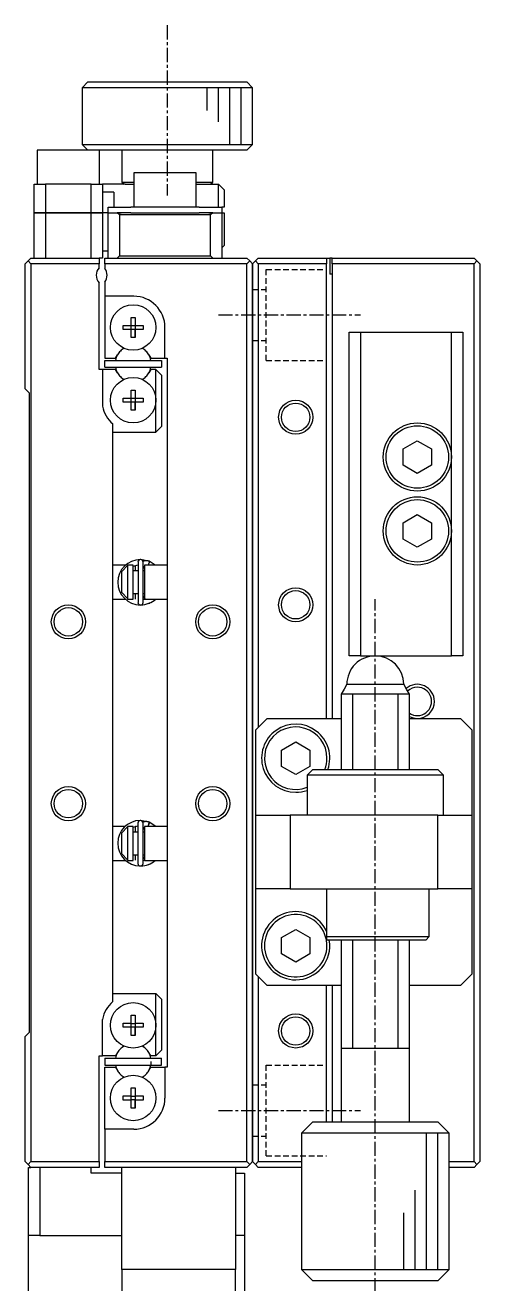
# Model space of a CAD drawing. Extents: x 6 to 439, y 10 to 277.
# Drawn here: x 5.7 to 45.7, y 106.5 to 217.2 of the extents above; entities that cross this region are included whole.
import ezdxf

# ---------------------------------------------------------------- set-up
doc = ezdxf.new("R2010")
doc.units = 0
doc.linetypes.add('CENTER', pattern=[2, 1.25, -0.25, 0.25, -0.25])
doc.linetypes.add('DASHED', pattern=[0.75, 0.5, -0.25])
doc.layers.get('0').update_dxf_attribs({"linetype": 'CONTINUOUS'})
doc.layers.add('CENTER', color=1, linetype='CENTER')

msp = doc.modelspace()

# ---------------------------------------------------------------- linework, layer by layer
at = {"color": 7, "linetype": 'CONTINUOUS'}
for p, q in [((11.25, 212.25), (10.75, 211.75)), ((25.75, 211.75), (10.75, 211.75)), ((10.75, 211.75), (10.75, 206.75)), ((11.25, 212.25), (25.25, 212.25)), ((25.25, 212.25), (25.25, 212.25)), ((25.75, 211.75), (25.25, 212.25)), ((25.75, 211.75), (25.75, 211.75)), ((25.75, 206.75), (25.75, 211.75)), ((12.3, 206.25), (6.8, 206.25)), ((6.8, 206.25), (6.8, 203.25)), ((10.75, 206.75), (25.75, 206.75)), ((10.75, 206.75), (11.25, 206.25)), ((25.25, 206.25), (12.3, 206.25)), ((14.25, 206.25), (12.3, 206.25)), ((12.3, 203.25), (12.3, 206.25)), ((22.25, 206.25), (14.25, 206.25)), ((22.25, 206.25), (14.25, 206.25)), ((14.25, 206.25), (14.25, 203.45)), ((25.25, 206.25), (22.25, 206.25)), ((22.25, 203.45), (22.25, 206.25)), ((25.25, 206.25), (25.75, 206.75)), ((20.8, 204.25), (15.3, 204.25)), ((15.3, 204.25), (15.3, 201.25)), ((20.8, 201.25), (20.8, 204.25)), ((6.55, 200.75), (6.55, 203.25)), ((6.55, 203.25), (7.55, 203.25)), ((7.55, 203.25), (7.55, 200.75)), ((11.55, 203.25), (7.55, 203.25)), ((11.55, 200.75), (11.55, 203.25)), ((11.55, 203.25), (12.55, 203.25)), ((12.55, 203.25), (12.55, 200.75)), ((14.55, 203.25), (12.55, 203.25)), ((14.25, 203.45), (15.3, 203.45)), ((14.25, 203.45), (14.45, 203.25)), ((14.55, 203.25), (15.3, 203.25)), ((20.8, 203.45), (22.25, 203.45)), ((20.8, 203.25), (22.75, 203.25)), ((22.05, 203.25), (22.25, 203.45)), ((22.75, 201.25), (22.75, 203.25)), ((22.75, 203.25), (23.25, 202.75)), ((23.25, 202.75), (23.25, 201.25)), ((13.55, 202.55), (12.55, 202.55)), ((13.55, 202.55), (13.55, 201.25)), ((7.55, 200.75), (6.55, 200.75)), ((6.55, 196.75), (6.55, 200.75)), ((6.55, 200.75), (7.55, 200.75)), ((7.55, 200.75), (11.55, 200.75)), ((7.55, 200.75), (7.55, 196.75)), ((11.55, 200.75), (7.55, 200.75)), ((12.55, 200.75), (11.55, 200.75)), ((11.55, 196.75), (11.55, 200.75)), ((11.55, 200.75), (12.55, 200.75)), ((12.55, 200.75), (12.55, 196.75)), ((13.05, 200.75), (12.55, 200.75)), ((13.05, 200.75), (13.05, 201.25)), ((13.05, 201.25), (15.05, 201.25)), ((13.05, 196.75), (13.05, 200.75)), ((13.05, 200.75), (13.85, 200.75)), ((14.05, 200.55), (13.85, 200.75)), ((13.85, 200.75), (14.18, 200.75)), ((14.18, 200.75), (13.85, 200.75)), ((22.05, 200.55), (14.05, 200.55)), ((14.05, 200.55), (14.05, 196.95)), ((15.05, 200.75), (14.18, 200.75)), ((21.05, 201.25), (15.05, 201.25)), ((15.05, 200.75), (16.75, 200.75)), ((16.75, 200.75), (21.05, 200.75)), ((21.05, 201.25), (23.05, 201.25)), ((21.92, 200.75), (21.05, 200.75)), ((21.92, 200.75), (22.25, 200.75)), ((22.25, 200.75), (21.92, 200.75)), ((22.25, 200.75), (22.05, 200.55)), ((22.05, 196.95), (22.05, 200.55)), ((22.25, 200.75), (23.05, 200.75)), ((23.25, 201.25), (23.05, 201.25)), ((23.05, 201.25), (23.05, 200.75)), ((23.05, 200.75), (23.05, 196.75)), ((23.05, 200.75), (23.25, 200.75)), ((23.25, 200.75), (23.25, 197.85)), ((13.05, 197.35), (12.55, 197.35)), ((23.25, 197.85), (23.05, 197.65)), ((6, 196.5), (5.75, 196.25)), ((5.75, 185.25), (5.75, 196.25)), ((6.25, 196.75), (6, 196.5)), ((6.25, 196.25), (6, 196.5)), ((6.25, 196.75), (12.25, 196.75)), ((6.25, 196.25), (6.25, 117.25)), ((12.25, 196.25), (6.25, 196.25)), ((12.55, 196.75), (12.25, 196.75)), ((12.25, 196.75), (12.25, 196.25)), ((12.25, 195.91), (12.25, 196.25)), ((12.75, 196.75), (25.25, 196.75)), ((12.75, 196.25), (12.75, 196.75)), ((25.25, 196.25), (12.75, 196.25)), ((12.75, 196.25), (12.75, 195.85)), ((13.85, 196.75), (14.05, 196.95)), ((14.05, 196.95), (22.05, 196.95)), ((22.05, 196.95), (22.25, 196.75)), ((25.25, 196.75), (25.5, 196.5)), ((25.5, 196.5), (25.25, 196.25)), ((25.25, 117.25), (25.25, 196.25)), ((25.75, 196.25), (25.5, 196.5)), ((25.75, 196.25), (26, 196.5)), ((25.75, 196.25), (25.75, 117.25)), ((25.75, 117.25), (25.75, 196.25)), ((26, 196.5), (26.25, 196.75)), ((26, 196.5), (26.25, 196.25)), ((26.25, 196.75), (32.25, 196.75)), ((32.25, 196.25), (26.25, 196.25)), ((26.25, 196.25), (26.25, 155.45)), ((32.25, 196.75), (32.25, 196.25)), ((32.25, 196.75), (32.55, 196.75)), ((32.25, 156.25), (32.25, 196.25)), ((32.55, 196.75), (32.55, 195.35)), ((32.75, 196.75), (32.55, 196.75)), ((32.75, 196.75), (45.25, 196.75)), ((32.75, 196.25), (32.75, 196.75)), ((45.25, 196.25), (32.75, 196.25)), ((32.75, 196.25), (32.75, 156.25)), ((45.25, 196.75), (45.5, 196.5)), ((45.5, 196.5), (45.25, 196.25)), ((45.25, 117.25), (45.25, 196.25)), ((45.75, 196.25), (45.5, 196.5)), ((45.75, 196.25), (45.75, 117.25)), ((32.75, 195.35), (32.55, 195.35)), ((12.25, 186.95), (12.25, 194.59)), ((12.75, 194.65), (12.75, 193.4)), ((15.3, 193.4), (12.75, 193.4)), ((12.75, 193.4), (12.75, 187.95)), ((14.36, 190.83), (15.07, 190.83)), ((14.36, 190.47), (14.36, 190.83)), ((15.07, 191.54), (15.43, 191.54)), ((15.07, 190.83), (15.07, 191.54)), ((15.08, 190.82), (15.07, 190.83)), ((15.08, 190.48), (15.08, 190.82)), ((15.08, 190.82), (15.42, 190.82)), ((15.42, 190.82), (15.43, 190.83)), ((15.42, 190.82), (15.42, 190.48)), ((15.43, 191.54), (15.43, 190.83)), ((15.43, 191.54), (15.43, 190.83)), ((15.43, 190.83), (16.14, 190.83)), ((16.14, 190.83), (16.14, 190.47)), ((18.05, 187.95), (18.05, 190.65)), ((15.07, 190.47), (14.36, 190.47)), ((15.08, 190.48), (15.07, 190.47)), ((15.07, 189.76), (15.07, 190.47)), ((15.43, 189.76), (15.07, 189.76)), ((15.42, 190.48), (15.08, 190.48)), ((15.42, 190.48), (15.43, 190.47)), ((15.43, 190.47), (15.43, 189.76)), ((16.14, 190.47), (15.43, 190.47)), ((15.43, 189.76), (15.43, 190.47)), ((34.25, 161.75), (34.25, 190.25)), ((34.25, 190.25), (35.25, 190.25)), ((35.25, 190.25), (35.25, 161.75)), ((35.25, 190.25), (43.25, 190.25)), ((43.25, 179.25), (43.25, 190.25)), ((43.25, 190.25), (44.25, 190.25)), ((44.25, 190.25), (44.25, 161.75)), ((12.75, 187.95), (13.7, 187.95)), ((12.75, 187.75), (17.75, 187.75)), ((12.75, 187.15), (12.75, 187.75)), ((12.75, 187.75), (13.69, 187.75)), ((13.6, 187.75), (13.69, 187.75)), ((13.6, 187.75), (13.69, 187.75)), ((13.6, 187.75), (13.69, 187.75)), ((13.6, 187.75), (13.69, 187.75)), ((13.6, 187.75), (13.69, 187.75)), ((13.6, 187.75), (13.69, 187.75)), ((13.6, 187.75), (13.69, 187.75)), ((13.6, 187.75), (13.69, 187.75)), ((13.6, 187.75), (13.69, 187.75)), ((13.6, 187.75), (13.69, 187.75)), ((13.6, 187.75), (13.69, 187.75)), ((13.6, 187.75), (13.69, 187.75)), ((13.6, 187.75), (13.69, 187.75)), ((13.6, 187.75), (13.69, 187.75)), ((13.6, 187.75), (13.69, 187.75)), ((13.6, 187.75), (13.69, 187.75)), ((13.6, 187.75), (16.9, 187.75)), ((13.6, 187.75), (13.69, 187.75)), ((13.6, 187.75), (13.69, 187.75)), ((13.6, 187.75), (13.69, 187.75)), ((13.6, 187.75), (13.69, 187.75)), ((13.6, 187.75), (13.69, 187.75)), ((13.6, 187.75), (13.69, 187.75)), ((13.6, 187.75), (13.69, 187.75)), ((13.6, 187.75), (13.69, 187.75)), ((13.6, 187.75), (13.69, 187.75)), ((13.6, 187.75), (13.69, 187.75)), ((13.6, 187.75), (13.69, 187.75)), ((13.6, 187.75), (13.69, 187.75)), ((13.6, 187.75), (13.69, 187.75)), ((13.6, 187.75), (13.69, 187.75)), ((13.6, 187.75), (13.69, 187.75)), ((13.7, 187.95), (13.87, 188.24)), ((16.62, 188.24), (16.79, 187.95)), ((16.79, 187.95), (18.05, 187.95)), ((16.81, 187.75), (16.9, 187.75)), ((16.81, 187.75), (16.9, 187.75)), ((16.81, 187.75), (16.9, 187.75)), ((16.81, 187.75), (16.9, 187.75)), ((16.81, 187.75), (16.9, 187.75)), ((16.81, 187.75), (16.9, 187.75)), ((16.81, 187.75), (16.9, 187.75)), ((16.81, 187.75), (16.9, 187.75)), ((16.81, 187.75), (17.75, 187.75)), ((16.81, 187.75), (16.9, 187.75)), ((16.81, 187.75), (16.9, 187.75)), ((16.81, 187.75), (16.9, 187.75)), ((16.81, 187.75), (16.9, 187.75)), ((16.81, 187.75), (16.9, 187.75)), ((16.81, 187.75), (16.9, 187.75)), ((16.81, 187.75), (16.9, 187.75)), ((17.75, 187.75), (17.75, 187.15)), ((18.05, 187.95), (18.25, 187.95)), ((18.25, 187.95), (18.25, 125.55)), ((12.55, 186.95), (12.25, 186.95)), ((12.55, 186.95), (12.55, 183.73)), ((13.7, 186.95), (12.55, 186.95)), ((12.75, 187.15), (17.75, 187.15)), ((13.87, 186.66), (13.7, 186.95)), ((16.79, 186.95), (16.62, 186.66)), ((17.25, 186.95), (16.79, 186.95)), ((17.25, 184.25), (17.25, 186.95)), ((17.25, 186.95), (17.75, 186.45)), ((17.75, 186.45), (17.75, 181.95)), ((5.75, 185.25), (6.1, 184.9)), ((15.07, 185.14), (15.43, 185.14)), ((15.07, 184.43), (15.07, 185.14)), ((15.43, 185.14), (15.43, 184.43)), ((15.43, 185.14), (15.43, 184.43)), ((6.1, 184.9), (6.1, 128.6)), ((14.36, 184.43), (15.07, 184.43)), ((14.36, 184.07), (14.36, 184.43)), ((15.07, 184.07), (14.36, 184.07)), ((15.08, 184.42), (15.07, 184.43)), ((15.08, 184.08), (15.07, 184.07)), ((15.07, 183.36), (15.07, 184.07)), ((15.08, 184.08), (15.08, 184.42)), ((15.08, 184.42), (15.42, 184.42)), ((15.42, 184.08), (15.08, 184.08)), ((15.42, 184.42), (15.43, 184.43)), ((15.42, 184.42), (15.42, 184.08)), ((15.42, 184.08), (15.43, 184.07)), ((15.43, 184.43), (16.14, 184.43)), ((15.43, 184.07), (15.43, 183.36)), ((16.14, 184.07), (15.43, 184.07)), ((15.43, 183.36), (15.43, 184.07)), ((16.14, 184.43), (16.14, 184.07)), ((17.25, 181.45), (17.25, 184.25)), ((15.43, 183.36), (15.07, 183.36)), ((13.45, 131.33), (13.45, 182.17)), ((17.75, 181.95), (17.25, 181.45)), ((13.45, 181.45), (17.25, 181.45)), ((39, 179.97), (40.25, 180.69)), ((40.25, 180.69), (41.5, 179.97)), ((39, 178.53), (39, 179.97)), ((41.5, 179.97), (41.5, 178.53)), ((40.25, 177.81), (39, 178.53)), ((41.5, 178.53), (40.25, 177.81)), ((43.25, 172.75), (43.25, 179.25)), ((39, 173.47), (40.25, 174.19)), ((40.25, 174.19), (41.5, 173.47)), ((39, 172.03), (39, 173.47)), ((41.5, 173.47), (41.5, 172.03)), ((40.25, 171.31), (39, 172.03)), ((41.5, 172.03), (40.25, 171.31)), ((43.25, 161.75), (43.25, 172.75)), ((14.6, 169.75), (13.45, 169.75)), ((14.25, 169.17), (14.75, 169.7)), ((14.75, 169.75), (14.75, 169.7)), ((15.25, 169.75), (14.75, 169.75)), ((14.75, 169.7), (14.75, 166.8)), ((15.25, 169.64), (15.68, 169.77)), ((15.25, 166.75), (15.25, 169.75)), ((15.45, 169.25), (15.45, 169.71)), ((15.68, 170.01), (15.68, 166.46)), ((16.68, 170.07), (15.93, 170.23)), ((16.15, 170.09), (16.12, 170.08)), ((16.12, 170.08), (16.12, 170.07)), ((16.13, 166.46), (16.13, 170.01)), ((16.13, 169.41), (16.25, 169.64)), ((16.19, 170.1), (16.15, 170.09)), ((16.22, 170.11), (16.19, 170.1)), ((16.26, 170.12), (16.22, 170.11)), ((16.25, 169.75), (16.25, 166.75)), ((18.25, 169.75), (16.25, 169.75)), ((16.29, 170.12), (16.26, 170.12)), ((16.33, 170.13), (16.29, 170.12)), ((16.36, 170.13), (16.33, 170.13)), ((16.4, 170.13), (16.36, 170.13)), ((16.43, 170.13), (16.4, 170.13)), ((16.47, 170.13), (16.43, 170.13)), ((16.51, 170.12), (16.47, 170.13)), ((16.54, 170.12), (16.51, 170.12)), ((16.58, 170.11), (16.54, 170.12)), ((16.58, 169.78), (16.57, 169.76)), ((16.57, 169.76), (16.57, 169.75)), ((16.61, 170.1), (16.58, 170.11)), ((16.68, 170.07), (16.58, 169.75)), ((16.59, 169.79), (16.58, 169.78)), ((16.6, 169.82), (16.59, 169.81)), ((16.59, 169.81), (16.59, 169.79)), ((16.61, 169.84), (16.6, 169.82)), ((16.64, 170.09), (16.61, 170.1)), ((16.62, 169.87), (16.61, 169.86)), ((16.61, 169.86), (16.61, 169.84)), ((16.63, 169.89), (16.62, 169.87)), ((16.64, 169.92), (16.63, 169.9)), ((16.63, 169.9), (16.63, 169.89)), ((16.68, 170.08), (16.64, 170.09)), ((16.65, 169.94), (16.64, 169.92)), ((16.66, 169.96), (16.65, 169.95)), ((16.65, 169.95), (16.65, 169.94)), ((16.67, 170), (16.66, 169.99)), ((16.66, 169.99), (16.66, 169.98)), ((16.66, 169.98), (16.66, 169.96)), ((17.2, 169.75), (16.67, 170.08)), ((16.67, 170.08), (16.68, 170.08)), ((16.68, 170.04), (16.67, 170.03)), ((16.67, 170.03), (16.67, 170.02)), ((16.67, 170.02), (16.67, 170)), ((16.68, 170.08), (16.68, 170.07)), ((16.72, 170.06), (16.68, 170.07)), ((16.68, 170.07), (16.68, 170.07)), ((16.68, 170.07), (16.68, 170.07)), ((16.68, 170.07), (16.68, 170.06)), ((16.68, 170.06), (16.68, 170.05)), ((16.68, 170.05), (16.68, 170.05)), ((16.68, 170.05), (16.68, 170.04)), ((14.25, 167.33), (14.25, 169.17)), ((15.68, 169.25), (15.25, 169.25)), ((16.25, 169.25), (16.13, 169.25)), ((14.75, 166.8), (14.25, 167.33)), ((15.25, 167.25), (15.68, 167.25)), ((15.45, 166.75), (15.45, 167.25)), ((16.13, 167.25), (16.25, 167.25)), ((13.45, 166.75), (14.56, 166.75)), ((14.56, 166.75), (14.56, 166.75)), ((14.75, 166.8), (14.75, 166.75)), ((14.75, 166.75), (15.25, 166.75)), ((16.25, 166.83), (16.13, 167.06)), ((16.25, 166.72), (16.13, 166.7)), ((16.25, 166.75), (18.25, 166.75)), ((16.36, 166.75), (16.25, 166.72)), ((16.62, 166.36), (16.62, 166.37)), ((16.62, 166.37), (16.62, 166.37)), ((16.62, 166.37), (16.62, 166.37)), ((16.62, 166.37), (16.62, 166.37)), ((16.62, 166.37), (16.62, 166.37)), ((16.62, 166.37), (16.63, 166.37)), ((16.63, 166.37), (16.68, 166.39)), ((16.63, 166.37), (16.63, 166.37)), ((16.63, 166.37), (16.63, 166.37)), ((16.67, 166.39), (16.71, 166.4)), ((16.67, 166.39), (16.67, 166.39)), ((16.67, 166.39), (16.67, 166.39)), ((16.68, 166.39), (16.67, 166.39)), ((35.25, 161.75), (34.25, 161.75)), ((35.25, 161.75), (43.25, 161.75)), ((44.25, 161.75), (43.25, 161.75)), ((33.8, 158.82), (33.55, 158.38)), ((36.52, 158.38), (33.55, 158.38)), ((33.55, 158.38), (33.55, 151.75)), ((34.05, 159.25), (33.8, 158.82)), ((34.05, 159.25), (36.53, 159.25)), ((39.55, 158.38), (36.52, 158.38)), ((36.53, 159.25), (39.05, 159.25)), ((39.3, 158.82), (39.05, 159.25)), ((39.55, 158.38), (39.3, 158.82)), ((39.55, 151.75), (39.55, 158.38)), ((27.05, 156.25), (26.05, 155.25)), ((27.05, 156.25), (33.55, 156.25)), ((39.55, 156.25), (44.05, 156.25)), ((45.05, 155.25), (44.05, 156.25)), ((26.05, 147.75), (26.05, 155.25)), ((45.05, 155.25), (45.05, 147.75)), ((28.3, 153.47), (29.55, 154.19)), ((29.55, 154.19), (30.8, 153.47)), ((28.3, 152.03), (28.3, 153.47)), ((30.8, 153.47), (30.8, 152.03)), ((29.55, 151.31), (28.3, 152.03)), ((30.8, 152.03), (29.55, 151.31)), ((31.05, 151.75), (30.55, 151.25)), ((31.05, 151.75), (42.05, 151.75)), ((42.55, 151.25), (42.05, 151.75)), ((42.55, 151.25), (30.55, 151.25)), ((30.55, 151.25), (30.55, 147.75)), ((42.55, 147.75), (42.55, 151.25)), ((26.05, 141.25), (26.05, 147.75)), ((26.05, 147.75), (29.05, 147.75)), ((29.05, 147.75), (29.05, 141.25)), ((42.05, 147.75), (29.05, 147.75)), ((42.05, 141.25), (42.05, 147.75)), ((42.05, 147.75), (45.05, 147.75)), ((45.05, 147.75), (45.05, 141.25)), ((14.55, 146.75), (13.45, 146.75)), ((14.25, 146.17), (14.75, 146.7)), ((14.55, 146.75), (14.55, 146.75)), ((14.75, 146.75), (14.75, 146.7)), ((15.25, 146.75), (14.75, 146.75)), ((14.75, 146.7), (14.75, 143.8)), ((15.25, 146.68), (15.67, 146.8)), ((15.25, 143.75), (15.25, 146.75)), ((15.67, 146.25), (15.25, 146.25)), ((15.45, 146.75), (15.43, 146.75)), ((15.43, 146.75), (15.43, 146.75)), ((15.43, 146.75), (15.43, 146.75)), ((15.45, 146.25), (15.45, 146.75)), ((15.67, 147.04), (15.67, 143.49)), ((16.71, 147.1), (15.92, 147.27)), ((16.14, 147.13), (16.11, 147.11)), ((16.11, 147.11), (16.11, 147.11)), ((16.12, 143.49), (16.12, 147.04)), ((16.12, 146.44), (16.25, 146.68)), ((16.25, 146.25), (16.12, 146.25)), ((16.18, 147.14), (16.14, 147.13)), ((16.21, 147.15), (16.18, 147.14)), ((16.25, 147.16), (16.21, 147.15)), ((16.28, 147.16), (16.25, 147.16)), ((16.25, 146.75), (16.25, 143.75)), ((18.25, 146.75), (16.25, 146.75)), ((16.32, 147.17), (16.28, 147.16)), ((16.35, 147.17), (16.32, 147.17)), ((16.39, 147.17), (16.35, 147.17)), ((16.42, 147.17), (16.39, 147.17)), ((16.46, 147.17), (16.42, 147.17)), ((16.5, 147.16), (16.46, 147.17)), ((16.53, 147.16), (16.5, 147.16)), ((16.57, 147.15), (16.53, 147.16)), ((16.55, 146.78), (16.54, 146.76)), ((16.54, 146.76), (16.54, 146.75)), ((16.67, 147.11), (16.55, 146.75)), ((16.56, 146.79), (16.55, 146.78)), ((16.57, 146.82), (16.56, 146.81)), ((16.56, 146.81), (16.56, 146.79)), ((16.6, 147.14), (16.57, 147.15)), ((16.58, 146.84), (16.57, 146.82)), ((16.59, 146.86), (16.58, 146.84)), ((16.6, 146.87), (16.59, 146.86)), ((16.63, 147.13), (16.6, 147.14)), ((16.61, 146.91), (16.6, 146.89)), ((16.6, 146.89), (16.6, 146.87)), ((16.62, 146.93), (16.61, 146.91)), ((16.63, 146.94), (16.62, 146.93)), ((16.67, 147.11), (16.63, 147.13)), ((16.64, 146.98), (16.63, 146.96)), ((16.63, 146.96), (16.63, 146.94)), ((16.65, 147.01), (16.64, 147)), ((16.64, 147), (16.64, 146.98)), ((16.66, 147.04), (16.65, 147.03)), ((16.65, 147.03), (16.65, 147.01)), ((16.66, 147.11), (16.67, 147.11)), ((16.67, 147.08), (16.66, 147.07)), ((16.66, 147.07), (16.66, 147.05)), ((16.66, 147.05), (16.66, 147.04)), ((17.24, 146.75), (16.67, 147.11)), ((16.67, 147.11), (16.67, 147.11)), ((16.67, 147.11), (16.67, 147.11)), ((16.67, 147.11), (16.67, 147.1)), ((16.67, 147.1), (16.67, 147.1)), ((16.67, 147.1), (16.67, 147.09)), ((16.67, 147.09), (16.67, 147.08)), ((14.25, 144.33), (14.25, 146.17)), ((14.75, 143.8), (14.25, 144.33)), ((15.25, 144.25), (15.67, 144.25)), ((15.45, 143.78), (15.45, 144.25)), ((16.12, 144.25), (16.25, 144.25)), ((16.25, 143.86), (16.12, 144.09)), ((13.45, 143.75), (14.6, 143.75)), ((14.6, 143.75), (14.6, 143.75)), ((14.75, 143.8), (14.75, 143.75)), ((14.75, 143.75), (15.25, 143.75)), ((16.25, 143.76), (16.12, 143.73)), ((16.25, 143.75), (18.25, 143.75)), ((16.61, 143.4), (16.61, 143.41)), ((16.61, 143.41), (16.62, 143.41)), ((16.61, 143.4), (16.61, 143.4)), ((16.61, 143.4), (16.61, 143.4)), ((16.61, 143.4), (16.61, 143.4)), ((16.61, 143.4), (16.61, 143.4)), ((16.62, 143.41), (16.67, 143.42)), ((16.62, 143.41), (16.62, 143.41)), ((16.62, 143.41), (16.62, 143.41)), ((16.66, 143.42), (16.66, 143.42)), ((16.66, 143.42), (16.66, 143.42)), ((16.67, 143.42), (16.66, 143.42)), ((16.67, 143.43), (16.7, 143.44)), ((29.05, 141.25), (26.05, 141.25)), ((26.05, 133.75), (26.05, 141.25)), ((29.05, 141.25), (42.05, 141.25)), ((32.3, 137.05), (32.3, 141.25)), ((41.3, 137.05), (41.3, 141.25)), ((45.05, 141.25), (42.05, 141.25)), ((45.05, 141.25), (45.05, 133.75)), ((28.3, 136.97), (29.55, 137.69)), ((29.55, 137.69), (30.8, 136.97)), ((28.3, 135.53), (28.3, 136.97)), ((30.8, 136.97), (30.8, 135.53)), ((32.3, 137.05), (41.3, 137.05)), ((32.3, 136.75), (32.3, 137.05)), ((41, 136.75), (32.3, 136.75)), ((33.55, 136.75), (33.55, 127.25)), ((39.55, 127.25), (39.55, 136.75)), ((41, 136.75), (41.3, 137.05)), ((29.55, 134.81), (28.3, 135.53)), ((30.8, 135.53), (29.55, 134.81)), ((26.05, 133.75), (27.05, 132.75)), ((26.25, 133.55), (26.25, 117.25)), ((44.05, 132.75), (45.05, 133.75)), ((13.45, 132.05), (17.25, 132.05)), ((17.25, 129.25), (17.25, 132.05)), ((17.25, 132.05), (17.75, 131.55)), ((33.55, 132.75), (27.05, 132.75)), ((32.25, 120.75), (32.25, 132.75)), ((32.75, 132.75), (32.75, 120.75)), ((44.05, 132.75), (39.55, 132.75)), ((17.75, 131.55), (17.75, 127.05)), ((12.55, 126.55), (12.55, 129.77)), ((15.07, 130.14), (15.43, 130.14)), ((15.07, 129.43), (15.07, 130.14)), ((15.43, 130.14), (15.43, 129.43)), ((15.43, 130.14), (15.43, 129.43)), ((6.1, 128.6), (5.75, 128.25)), ((14.36, 129.43), (15.07, 129.43)), ((14.36, 129.07), (14.36, 129.43)), ((15.07, 129.07), (14.36, 129.07)), ((15.08, 129.42), (15.07, 129.43)), ((15.08, 129.08), (15.07, 129.07)), ((15.07, 128.36), (15.07, 129.07)), ((15.08, 129.08), (15.08, 129.42)), ((15.08, 129.42), (15.42, 129.42)), ((15.42, 129.08), (15.08, 129.08)), ((15.42, 129.42), (15.43, 129.43)), ((15.42, 129.42), (15.42, 129.08)), ((15.42, 129.08), (15.43, 129.07)), ((15.43, 129.43), (16.14, 129.43)), ((15.43, 129.07), (15.43, 128.36)), ((16.14, 129.07), (15.43, 129.07)), ((15.43, 128.36), (15.43, 129.07)), ((16.14, 129.43), (16.14, 129.07)), ((17.25, 126.55), (17.25, 129.25)), ((5.75, 117.25), (5.75, 128.25)), ((15.43, 128.36), (15.07, 128.36)), ((12.25, 126.55), (12.55, 126.55)), ((12.25, 117.25), (12.25, 126.55)), ((13.7, 126.55), (12.55, 126.55)), ((12.75, 126.35), (17.75, 126.35)), ((12.75, 126.35), (12.75, 125.75)), ((13.87, 126.84), (13.7, 126.55)), ((16.79, 126.55), (16.62, 126.84)), ((17.25, 126.55), (16.79, 126.55)), ((17.75, 127.05), (17.25, 126.55)), ((17.75, 125.75), (17.75, 126.35)), ((33.55, 127.25), (39.55, 127.25)), ((33.55, 127.25), (33.55, 127.25)), ((33.55, 127.25), (33.55, 120.75)), ((33.55, 127.25), (33.55, 127.25)), ((39.55, 120.75), (39.55, 127.25)), ((12.75, 125.75), (17.75, 125.75)), ((12.75, 125.75), (13.69, 125.75)), ((12.75, 125.55), (13.7, 125.55)), ((12.75, 120.1), (12.75, 125.55)), ((13.6, 125.75), (13.69, 125.75)), ((13.6, 125.75), (13.69, 125.75)), ((13.6, 125.75), (13.69, 125.75)), ((13.6, 125.75), (13.69, 125.75)), ((13.6, 125.75), (13.69, 125.75)), ((13.6, 125.75), (13.69, 125.75)), ((13.6, 125.75), (13.69, 125.75)), ((13.6, 125.75), (13.69, 125.75)), ((13.6, 125.75), (13.69, 125.75)), ((13.6, 125.75), (13.69, 125.75)), ((13.6, 125.75), (13.69, 125.75)), ((13.6, 125.75), (13.69, 125.75)), ((13.6, 125.75), (13.69, 125.75)), ((13.6, 125.75), (13.69, 125.75)), ((13.6, 125.75), (13.69, 125.75)), ((13.6, 125.75), (13.69, 125.75)), ((13.6, 125.75), (16.9, 125.75)), ((13.6, 125.75), (13.69, 125.75)), ((13.6, 125.75), (13.69, 125.75)), ((13.6, 125.75), (13.69, 125.75)), ((13.6, 125.75), (13.69, 125.75)), ((13.6, 125.75), (13.69, 125.75)), ((13.6, 125.75), (13.69, 125.75)), ((13.6, 125.75), (13.69, 125.75)), ((13.6, 125.75), (13.69, 125.75)), ((13.6, 125.75), (13.69, 125.75)), ((13.6, 125.75), (13.69, 125.75)), ((13.6, 125.75), (13.69, 125.75)), ((13.6, 125.75), (13.69, 125.75)), ((13.6, 125.75), (13.69, 125.75)), ((13.6, 125.75), (13.69, 125.75)), ((13.6, 125.75), (13.69, 125.75)), ((13.7, 125.55), (13.87, 125.26)), ((16.62, 125.26), (16.79, 125.55)), ((16.79, 125.55), (18.05, 125.55)), ((16.81, 125.75), (16.9, 125.75)), ((16.81, 125.75), (16.9, 125.75)), ((16.81, 125.75), (16.9, 125.75)), ((16.81, 125.75), (16.9, 125.75)), ((16.81, 125.75), (16.9, 125.75)), ((16.81, 125.75), (16.9, 125.75)), ((16.81, 125.75), (16.9, 125.75)), ((16.81, 125.75), (17.75, 125.75)), ((16.81, 125.75), (16.9, 125.75)), ((16.81, 125.75), (16.9, 125.75)), ((16.81, 125.75), (16.9, 125.75)), ((16.81, 125.75), (16.9, 125.75)), ((16.81, 125.75), (16.9, 125.75)), ((16.81, 125.75), (16.9, 125.75)), ((16.81, 125.75), (16.9, 125.75)), ((18.05, 125.55), (18.05, 122.85)), ((18.25, 125.55), (18.05, 125.55)), ((14.36, 123.03), (15.07, 123.03)), ((14.36, 122.67), (14.36, 123.03)), ((15.07, 123.74), (15.43, 123.74)), ((15.07, 123.03), (15.07, 123.74)), ((15.08, 123.02), (15.07, 123.03)), ((15.08, 122.68), (15.08, 123.02)), ((15.08, 123.02), (15.42, 123.02)), ((15.42, 123.02), (15.43, 123.03)), ((15.42, 123.02), (15.42, 122.68)), ((15.43, 123.74), (15.43, 123.03)), ((15.43, 123.74), (15.43, 123.03)), ((15.43, 123.03), (16.14, 123.03)), ((16.14, 123.03), (16.14, 122.67)), ((15.07, 122.67), (14.36, 122.67)), ((15.08, 122.68), (15.07, 122.67)), ((15.07, 121.96), (15.07, 122.67)), ((15.43, 121.96), (15.07, 121.96)), ((15.42, 122.68), (15.08, 122.68)), ((15.42, 122.68), (15.43, 122.67)), ((15.43, 122.67), (15.43, 121.96)), ((16.14, 122.67), (15.43, 122.67)), ((15.43, 121.96), (15.43, 122.67)), ((31.05, 120.75), (30.05, 119.75)), ((31.05, 120.75), (36.5, 120.75)), ((36.5, 120.75), (42.05, 120.75)), ((43.05, 119.75), (42.05, 120.75)), ((15.3, 120.1), (12.75, 120.1)), ((12.75, 120.1), (12.75, 117.25)), ((36.49, 119.75), (30.05, 119.75)), ((30.05, 119.75), (30.05, 107.75)), ((43.05, 119.75), (36.49, 119.75)), ((43.05, 107.75), (43.05, 119.75)), ((5.75, 117.25), (6, 117)), ((6, 117), (6.25, 117.25)), ((6, 117), (6.25, 116.75)), ((6.05, 110.75), (6.05, 116.75)), ((6.05, 116.75), (6.25, 116.75)), ((6.25, 117.25), (12.25, 117.25)), ((12.25, 116.75), (6.25, 116.75)), ((7.05, 116.75), (7.05, 110.75)), ((11.55, 116.25), (11.55, 116.75)), ((12.25, 117.25), (12.25, 116.75)), ((12.75, 117.25), (25.25, 117.25)), ((12.75, 116.75), (12.75, 117.25)), ((25.25, 116.75), (12.75, 116.75)), ((14.25, 107.75), (14.25, 116.75)), ((24.25, 116.75), (24.25, 107.75)), ((25.25, 117.25), (25.5, 117)), ((25.5, 117), (25.25, 116.75)), ((25.75, 117.25), (25.5, 117)), ((26, 117), (25.75, 117.25)), ((26.25, 117.25), (26, 117)), ((26.25, 116.75), (26, 117)), ((26.25, 117.25), (30.05, 117.25)), ((30.05, 116.75), (26.25, 116.75)), ((43.05, 117.25), (45.25, 117.25)), ((45.25, 116.75), (43.05, 116.75)), ((45.25, 117.25), (45.5, 117)), ((45.5, 117), (45.25, 116.75)), ((45.5, 117), (45.75, 117.25)), ((14.25, 116.25), (11.55, 116.25)), ((24.25, 116.25), (25.05, 116.25)), ((25.05, 116.25), (25.05, 110.75)), ((7.05, 110.75), (6.05, 110.75)), ((6.05, 94.75), (6.05, 110.75)), ((7.05, 110.75), (14.25, 110.75)), ((25.05, 110.75), (24.25, 110.75)), ((25.05, 110.75), (25.05, 94.75)), ((14.25, 107.75), (14.25, 97.75)), ((24.25, 107.75), (14.25, 107.75)), ((24.25, 97.75), (24.25, 107.75)), ((30.05, 107.75), (43.05, 107.75)), ((30.05, 107.75), (31.05, 106.75)), ((42.05, 106.75), (43.05, 107.75)), ((42.05, 106.75), (31.05, 106.75))]:
    msp.add_line(p, q, dxfattribs=at)
at = {"color": 3, "linetype": 'CONTINUOUS'}
for p, q in [((21.75, 209.75), (21.75, 211.75)), ((22.75, 208.75), (22.75, 211.75)), ((23.75, 206.75), (23.75, 211.75)), ((24.75, 206.75), (24.75, 211.75)), ((34.55, 158.38), (34.55, 151.75)), ((38.55, 151.75), (38.55, 158.38)), ((34.55, 136.75), (34.55, 127.25)), ((38.55, 127.25), (38.55, 136.75)), ((41.05, 107.75), (41.05, 119.75)), ((42.05, 107.75), (42.05, 119.75)), ((40.05, 107.75), (40.05, 114.75)), ((39.05, 107.75), (39.05, 112.75))]:
    msp.add_line(p, q, dxfattribs=at)
at = {"color": 3, "linetype": 'DASHED'}
for p, q in [((26.95, 187.75), (26.95, 195.75)), ((26.95, 195.75), (32.25, 195.75)), ((25.75, 194), (26.95, 194)), ((25.75, 189.5), (26.95, 189.5)), ((26.95, 187.75), (32.25, 187.75)), ((26.95, 117.75), (26.95, 125.75)), ((26.95, 125.75), (32.25, 125.75)), ((25.75, 124), (26.95, 124)), ((25.75, 119.5), (26.95, 119.5)), ((26.95, 117.75), (32.25, 117.75))]:
    msp.add_line(p, q, dxfattribs=at)
at = {"color": 7, "linetype": 'CONTINUOUS'}
for centre, radius in [((15.25, 190.65), 2), ((15.25, 184.25), 2), ((29.55, 182.75), 1.25), ((40.25, 179.25), 3), ((40.25, 179.25), 2.75), ((40.25, 172.75), 3), ((40.25, 172.75), 2.75), ((29.55, 166.25), 1.25), ((9.55, 164.75), 1.25), ((22.25, 164.75), 1.25), ((9.55, 148.75), 1.25), ((22.25, 148.75), 1.25), ((15.25, 129.25), 2), ((29.55, 128.75), 1.25), ((15.25, 122.85), 2)]:
    msp.add_circle(centre, radius, dxfattribs=at)
at = {"color": 3, "linetype": 'CONTINUOUS'}
for centre in [(29.55, 182.75), (29.55, 166.25), (9.55, 164.75), (22.25, 164.75), (9.55, 148.75), (22.25, 148.75), (29.55, 128.75)]:
    msp.add_circle(centre, 1.5, dxfattribs=at)
at = {"color": 7, "linetype": 'CONTINUOUS'}
for centre, radius, start, end in [((13, 195.25), 1, 138.5904, 221.4096), ((11.95, 195.25), 1, 323.1301, 36.8699), ((15.3, 190.65), 2.75, 0, 90), ((15.25, 187.45), 1.59, 135, 150), ((15.36, 187.34), 1.75, 121.8865, 135.0044), ((15.25, 187.45), 1.59, 120.4332, 135), ((15.25, 187.45), 1.59, 45, 59.5668), ((15.13, 187.34), 1.75, 44.9956, 58.1135), ((15.25, 187.45), 1.59, 30, 45), ((15.25, 187.45), 1.59, 150, 169.1069), ((15.25, 187.45), 1.59, 10.8931, 30), ((15.25, 187.45), 1.59, 190.893, 210), ((15.25, 187.45), 1.59, 210, 225), ((15.36, 187.56), 1.75, 224.9956, 238.1135), ((15.25, 187.45), 1.59, 225, 239.5667), ((15.25, 187.45), 1.59, 300.4333, 315), ((15.13, 187.56), 1.75, 301.8865, 315.0044), ((15.25, 187.45), 1.59, 315, 330), ((15.25, 187.45), 1.59, 330, 349.107), ((15.25, 184.25), 2.75, 190.9425, 229.1148), ((15.9, 168.23), 2, 90.738, 269.187), ((15.9, 170.01), 0.225, 0, 180), ((15.9, 166.46), 0.225, 180, 0), ((15.9, 168.24), 2, 270.8594, 312.1032), ((36.55, 159.25), 2.5, 89.7154, 180), ((36.55, 159.25), 2.5, 0, 89.7154), ((40.25, 157.75), 1.25, 90, 133.3786), ((40.25, 157.75), 1.25, 235.9442, 90), ((29.55, 152.75), 3, 340.5288, 270), ((29.55, 152.75), 2.75, 0, 291.3237), ((29.55, 152.75), 2.75, 338.6763, 0), ((29.55, 152.75), 3, 270, 289.4712), ((15.89, 145.27), 2, 90.738, 269.187), ((15.89, 147.04), 0.225, 0, 180), ((15.89, 143.49), 0.225, 180, 0), ((15.89, 145.27), 2, 270.8638, 310.4597), ((29.55, 136.25), 3, 23.5565, 270), ((29.55, 136.25), 2.75, 10.9425, 0), ((29.55, 136.25), 3, 270, 9.5941), ((29.55, 136.25), 2.75, 0, 10.9425), ((15.25, 129.25), 2.75, 130.8852, 169.0575), ((15.36, 125.94), 1.75, 121.8865, 135.0044), ((15.25, 126.05), 1.59, 120.4333, 135), ((15.25, 126.05), 1.59, 45, 59.5667), ((15.13, 125.94), 1.75, 44.9956, 58.1135), ((15.25, 126.05), 1.59, 150, 169.1069), ((15.25, 126.05), 1.59, 135, 150), ((15.25, 126.05), 1.59, 30, 45), ((15.25, 126.05), 1.59, 10.8931, 30), ((15.25, 126.05), 1.59, 190.8931, 210), ((15.25, 126.05), 1.59, 210, 225), ((15.25, 126.05), 1.59, 315, 330), ((15.25, 126.05), 1.59, 330, 0), ((15.36, 126.16), 1.75, 224.9956, 238.1135), ((15.25, 126.05), 1.59, 225, 239.5668), ((15.25, 126.05), 1.59, 300.4332, 315), ((15.13, 126.16), 1.75, 301.8865, 315.0044), ((15.3, 122.85), 2.75, 270, 0)]:
    msp.add_arc(centre, radius, start, end, dxfattribs=at)
at = {"color": 3, "linetype": 'CONTINUOUS'}
for start, end in [(0, 131.1174), (270, 0), (242.1819, 270)]:
    msp.add_arc((40.25, 157.75), 1.5, start, end, dxfattribs=at)
at = {"layer": 'CENTER', "color": 1, "linetype": 'CENTER'}
for p, q in [((18.25, 217.25), (18.25, 202.25)), ((22.75, 191.75), (35.25, 191.75)), ((36.55, 101.75), (36.55, 166.75)), ((22.75, 121.75), (35.25, 121.75))]:
    msp.add_line(p, q, dxfattribs=at)

doc.saveas('drawing.dxf')
